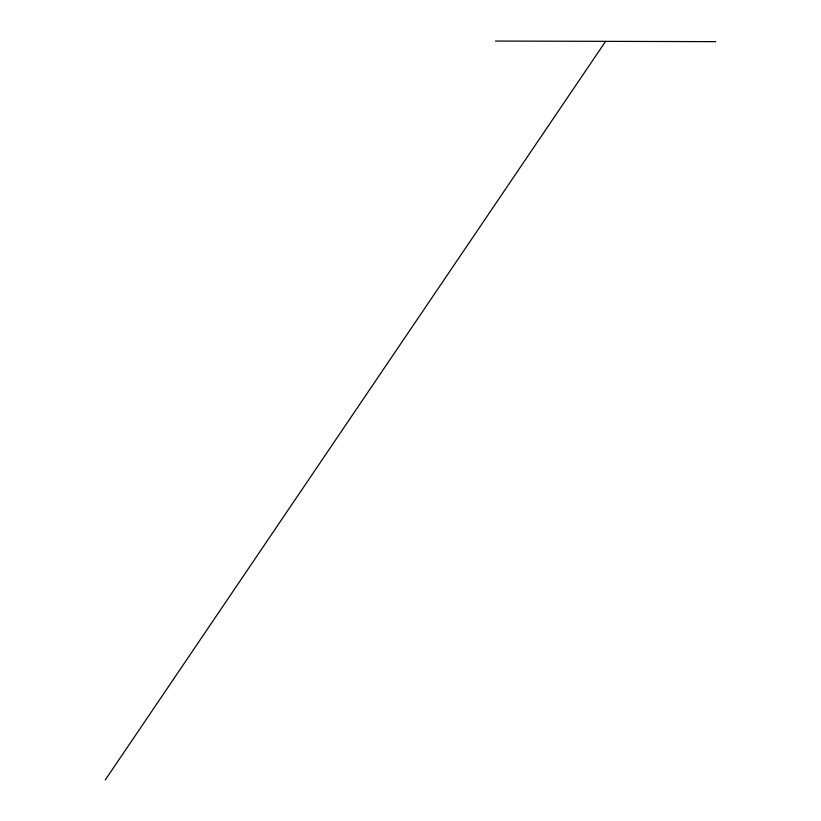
<?xml version="1.0" encoding="UTF-8"?>
<svg xmlns="http://www.w3.org/2000/svg" width="821" height="821" viewBox="0 0 821 821"><rect width="100%" height="100%" fill="white"/><g stroke="black" fill="none" stroke-linecap="round" stroke-linejoin="round"><path stroke-width="1.23" d="M105.252 779.95L605.611 41.348M495.484 41.05L715.748 41.645"/></g></svg>
